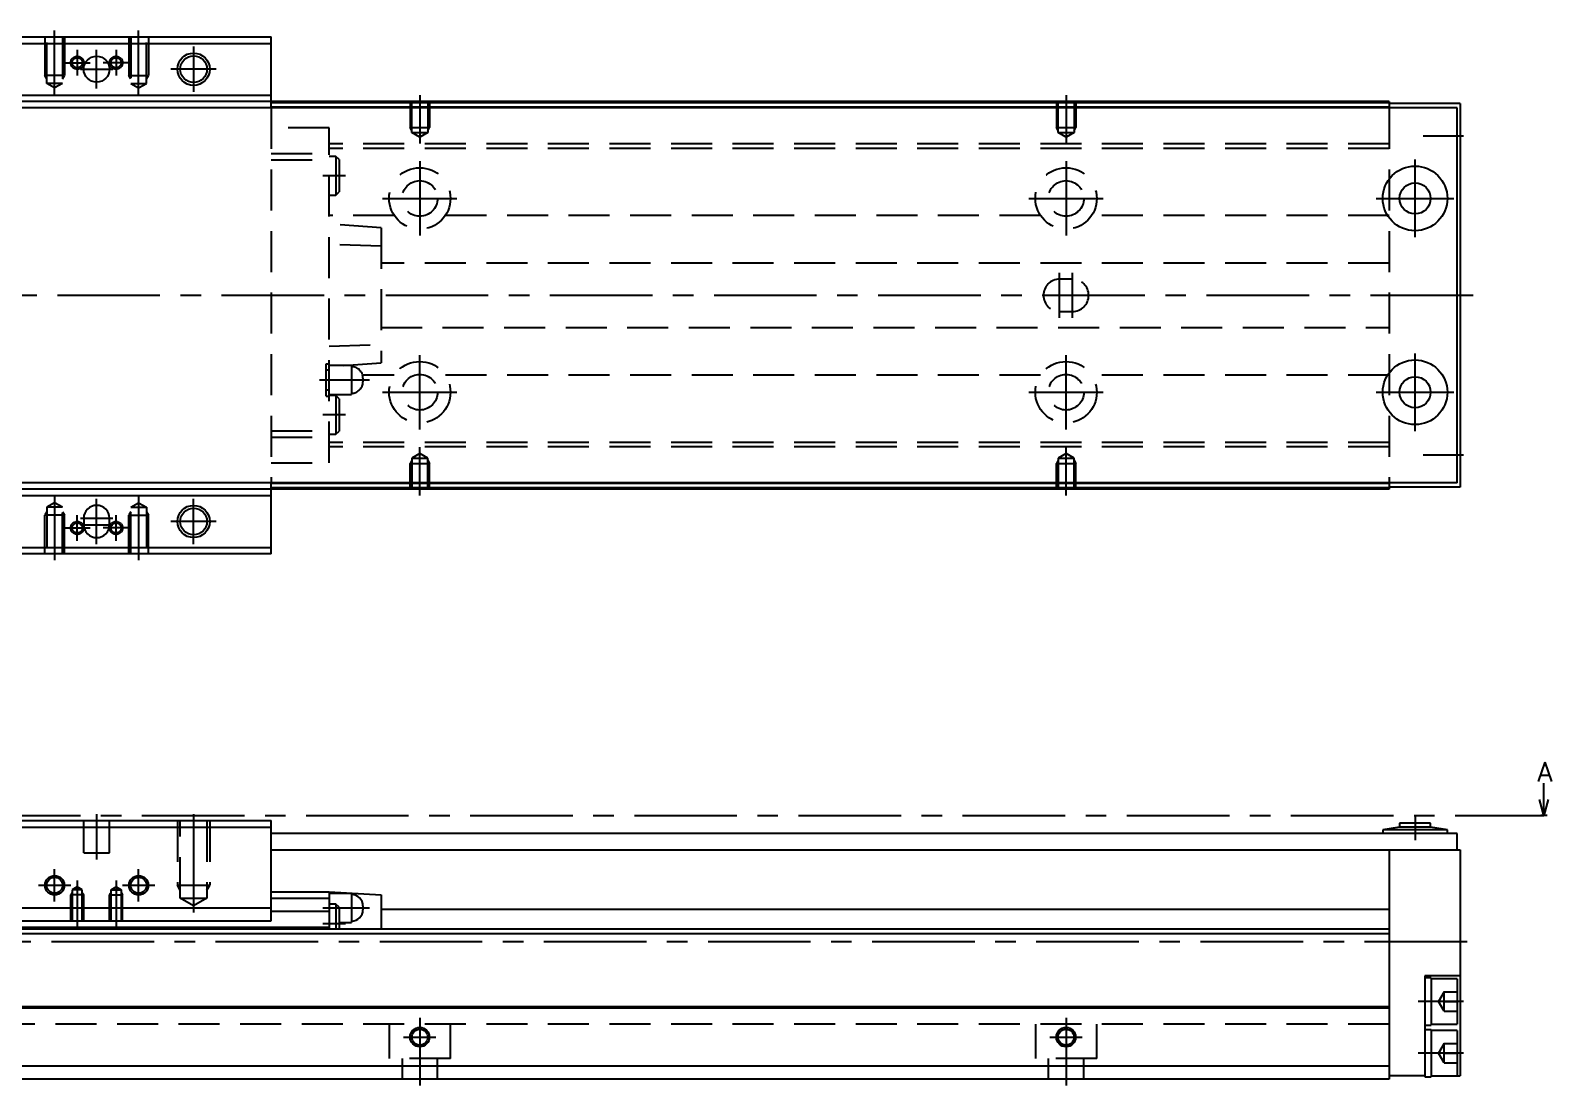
# Model space of a CAD drawing. Extents: x -2 to 720, y -8 to 279.
# Drawn here: x 484.5 to 719.9, y 9 to 172.3 of the extents above; entities that cross this region are included whole.
import ezdxf

# ---------------------------------------------------------------- set-up
doc = ezdxf.new("R2010")
doc.units = 0
doc.header["$LTSCALE"] = 0.5
doc.linetypes.add('CENTER', pattern=[50.8, 31.75, -6.35, 6.35, -6.35])
doc.linetypes.add('DASHED', pattern=[19.05, 12.7, -6.35])
for name, color, linetype in [('MSM_CENTER', 1, 'CENTER'), ('MSM_CONTINUOUS', 7, 'CONTINUOUS'), ('MSM_DASHED', 4, 'DASHED'), ('MSM_NARROW', 5, 'CONTINUOUS'), ('MSM_PART_NUMBER', 7, 'CONTINUOUS')]:
    doc.layers.add(name, color=color, linetype=linetype)
doc.styles.get("Standard").update_dxf_attribs({"font": 'txt.shx', "height": 3, "bigfont": 'bigfont.shx'})

msp = doc.modelspace()

# ---------------------------------------------------------------- linework, layer by layer
at = {"layer": 'MSM_CENTER'}
for p, q in [((488.26, 162.39), (488.26, 172.3)), ((501.26, 162.39), (501.26, 172.3)), ((509.76, 169.8), (509.76, 162.8)), ((489.76, 167.3), (493.76, 167.3)), ((491.76, 169.3), (491.76, 165.3)), ((494.76, 163.3), (494.76, 169.3)), ((499.76, 167.3), (495.76, 167.3)), ((497.76, 169.3), (497.76, 165.3)), ((492.26, 166.3), (497.26, 166.3)), ((513.26, 166.3), (506.26, 166.3)), ((544.76, 162.3), (544.76, 154.79)), ((644.76, 162.3), (644.76, 154.79)), ((700.01, 156), (706.26, 156)), ((544.76, 152.05), (544.76, 140.55)), ((644.76, 152.05), (644.76, 140.55)), ((698.76, 140.3), (698.76, 152.3)), ((533.26, 149.8), (529.76, 149.8)), ((539.01, 146.3), (550.51, 146.3)), ((639.01, 146.3), (650.51, 146.3)), ((692.76, 146.3), (704.76, 146.3)), ((643.76, 127.8), (643.76, 134.8)), ((645.76, 127.8), (645.76, 134.8)), ((707.76, 131.3), (256.26, 131.3)), ((544.76, 110.55), (544.76, 122.05)), ((644.76, 110.55), (644.76, 122.05)), ((698.76, 110.3), (698.76, 122.3)), ((529.26, 118.2), (536.96, 118.2)), ((539.01, 116.3), (550.51, 116.3)), ((639.01, 116.3), (650.51, 116.3)), ((692.76, 116.3), (704.76, 116.3)), ((533.26, 112.8), (529.76, 112.8)), ((544.76, 100.3), (544.76, 107.81)), ((644.76, 100.3), (644.76, 107.81)), ((700.01, 106.6), (706.26, 106.6)), ((488.26, 100.21), (488.26, 90.3)), ((494.76, 92.8), (494.76, 99.8)), ((501.26, 100.21), (501.26, 90.3)), ((509.76, 92.8), (509.76, 99.8)), ((491.76, 93.3), (491.76, 97.3)), ((492.26, 96.8), (497.26, 96.8)), ((497.76, 93.3), (497.76, 97.3)), ((489.76, 95.3), (493.76, 95.3)), ((492.26, 95.8), (497.26, 95.8)), ((499.76, 95.3), (495.76, 95.3)), ((513.26, 96.3), (506.26, 96.3)), ((247.76, 50.8), (718.71, 50.8)), ((494.76, 51), (494.76, 44)), ((509.76, 51), (509.76, 35.81)), ((698.76, 50.6), (698.76, 47)), ((488.26, 37.5), (488.26, 42.5)), ((501.26, 37.5), (501.26, 42.5)), ((491.76, 40.76), (491.76, 33.5)), ((497.76, 40.76), (497.76, 33.5)), ((485.76, 40), (490.76, 40)), ((498.76, 40), (503.76, 40)), ((529.76, 36.5), (536.96, 36.5)), ((529.76, 34.1), (533.26, 34.1)), ((233.76, 31.3), (707.76, 31.3)), ((706.26, 22), (699.26, 22)), ((544.76, 19.5), (544.76, 9)), ((644.76, 19.5), (644.76, 9)), ((542.26, 16.5), (547.26, 16.5)), ((642.26, 16.5), (647.26, 16.5)), ((706.26, 14), (699.26, 14))]:
    msp.add_line(p, q, dxfattribs=at)
at = {"layer": 'MSM_CONTINUOUS'}
for p, q in [((467.76, 171.3), (521.76, 171.3)), ((467.76, 170.3), (521.76, 170.3)), ((521.76, 160.3), (521.76, 171.3)), ((705.26, 160.3), (283.26, 160.3)), ((694.76, 161.3), (294.76, 161.3)), ((467.76, 162.3), (521.76, 162.3)), ((694.76, 161.1), (521.76, 161.1)), ((694.76, 160.4), (521.76, 160.4)), ((694.76, 161.3), (694.76, 160.3)), ((705.76, 161), (694.76, 161)), ((705.26, 102.3), (705.26, 160.3)), ((705.76, 161), (705.76, 101.6)), ((705.26, 102.3), (283.26, 102.3)), ((694.76, 101.3), (294.76, 101.3)), ((521.76, 91.3), (521.76, 102.3)), ((694.76, 102.2), (521.76, 102.2)), ((694.76, 101.5), (521.76, 101.5)), ((694.76, 102.3), (694.76, 101.3)), ((705.76, 101.6), (694.76, 101.6)), ((467.76, 100.3), (521.76, 100.3)), ((492.76, 96.8), (492.76, 95.8)), ((496.76, 95.8), (496.76, 96.8)), ((467.76, 92.3), (521.76, 92.3)), ((521.76, 91.3), (467.76, 91.3)), ((718.71, 50.8), (718.71, 55.8)), ((718.71, 50.8), (718.04, 53.3)), ((719.38, 53.3), (718.71, 50.8)), ((467.76, 50), (521.76, 50)), ((521.76, 34.5), (521.76, 50)), ((696.36, 49.6), (696.36, 49)), ((701.16, 49.6), (696.36, 49.6)), ((701.16, 49), (701.16, 49.6)), ((719.21, 50.8), (718.21, 50.8)), ((467.76, 49), (521.76, 49)), ((705.26, 48), (521.76, 48)), ((696.36, 49), (693.76, 48.6)), ((693.76, 48.6), (693.76, 48)), ((703.76, 48.6), (693.76, 48.6)), ((701.16, 49), (696.36, 49)), ((703.76, 48.6), (701.16, 49)), ((703.76, 48), (703.76, 48.6)), ((705.26, 45.5), (705.26, 48)), ((521.76, 45.5), (705.76, 45.5)), ((694.76, 45.5), (694.76, 10)), ((705.76, 45.5), (705.76, 10.5)), ((521.76, 39), (530.76, 39)), ((521.76, 38), (530.76, 38)), ((530.76, 39), (538.76, 38.5)), ((530.76, 39), (530.76, 33.2)), ((534.21, 38.75), (530.76, 38.75)), ((534.21, 38.75), (534.21, 34.25)), ((538.76, 38.5), (538.76, 33.2)), ((467.76, 36.5), (521.76, 36.5)), ((521.76, 36), (530.76, 36)), ((531.76, 37.1), (530.76, 37.1)), ((532.26, 36.6), (531.76, 37.1)), ((531.76, 37.1), (531.76, 33.2)), ((532.26, 36.6), (532.26, 33.2)), ((535.96, 36.8), (535.96, 36.2)), ((538.76, 36.3), (694.76, 36.3)), ((694.76, 33.2), (294.76, 33.2)), ((458.76, 33.5), (530.76, 33.5)), ((467.76, 34.5), (521.76, 34.5)), ((532.26, 34.25), (534.21, 34.25)), ((694.76, 32.5), (294.76, 32.5)), ((705.76, 26), (700.26, 26)), ((700.26, 26), (700.26, 10.35)), ((701.26, 25.65), (700.26, 25.65)), ((701.26, 25.65), (701.26, 18.35)), ((705.26, 25.5), (701.26, 25.5)), ((705.26, 25.5), (705.26, 18.5)), ((694.76, 21.2), (294.76, 21.2)), ((694.76, 21), (294.76, 21)), ((700.26, 18.35), (701.26, 18.35)), ((701.26, 17.65), (700.26, 17.65)), ((701.26, 18.5), (705.26, 18.5)), ((701.26, 17.65), (701.26, 10.35)), ((705.26, 17.5), (701.26, 17.5)), ((705.26, 17.5), (705.26, 10.5)), ((694.76, 12), (285.26, 12)), ((694.76, 10), (294.76, 10)), ((700.26, 10.5), (694.76, 10.5)), ((700.26, 10.35), (701.26, 10.35)), ((701.26, 10.5), (705.76, 10.5))]:
    msp.add_line(p, q, dxfattribs=at)
for centre, radius in [((494.76, 166.3), 2), ((509.76, 166.3), 2.07), ((698.76, 146.3), 5), ((698.76, 146.3), 2.4), ((698.76, 116.3), 5), ((698.76, 116.3), 2.4), ((509.76, 96.3), 2.07), ((488.26, 40), 1.23), ((501.26, 40), 1.23), ((544.76, 16.5), 1.23), ((644.76, 16.5), 1.23)]:
    msp.add_circle(centre, radius, dxfattribs=at)
for centre, radius, start, end in [((494.76, 96.8), 2, 0, 180), ((494.76, 95.8), 2, 180, 0), ((534.21, 36.8), 1.75, 0, 90), ((534.21, 36.2), 1.75, 270, 0)]:
    msp.add_arc(centre, radius, start, end, dxfattribs=at)
at = {"layer": 'MSM_DASHED'}
for p, q in [((486.76, 171.3), (486.76, 165.3)), ((487.03, 164.1), (487.03, 171.3)), ((489.49, 171.3), (489.49, 164.1)), ((489.76, 171.3), (489.76, 165.3)), ((499.76, 171.3), (499.76, 165.3)), ((500.03, 171.3), (500.03, 164.1)), ((502.49, 164.1), (502.49, 171.3)), ((502.76, 171.3), (502.76, 165.3)), ((489.76, 165.3), (486.76, 165.3)), ((487.03, 164.83), (486.76, 165.3)), ((489.49, 164.83), (489.76, 165.3)), ((499.76, 165.3), (502.76, 165.3)), ((500.03, 164.83), (499.76, 165.3)), ((502.49, 164.83), (502.76, 165.3)), ((489.49, 164.1), (487.03, 164.1)), ((488.26, 163.39), (487.03, 164.1)), ((489.49, 164.1), (488.26, 163.39)), ((500.03, 164.1), (502.49, 164.1)), ((500.03, 164.1), (501.26, 163.39)), ((501.26, 163.39), (502.49, 164.1)), ((521.76, 160.3), (521.76, 102.3)), ((543.26, 161.3), (543.26, 157.3)), ((543.53, 156.5), (543.53, 161.3)), ((545.99, 161.3), (545.99, 156.5)), ((546.26, 161.3), (546.26, 157.3)), ((643.26, 161.3), (643.26, 157.3)), ((643.53, 156.5), (643.53, 161.3)), ((645.99, 161.3), (645.99, 156.5)), ((646.26, 161.3), (646.26, 157.3)), ((694.76, 160.3), (694.76, 102.3)), ((530.76, 157.2), (521.76, 157.2)), ((530.76, 105.4), (530.76, 157.2)), ((543.53, 156.83), (543.26, 157.3)), ((543.26, 157.3), (546.26, 157.3)), ((543.53, 156.5), (545.99, 156.5)), ((544.76, 155.79), (543.53, 156.5)), ((545.99, 156.5), (544.76, 155.79)), ((545.99, 156.83), (546.26, 157.3)), ((643.53, 156.83), (643.26, 157.3)), ((643.26, 157.3), (646.26, 157.3)), ((643.53, 156.5), (645.99, 156.5)), ((644.76, 155.79), (643.53, 156.5)), ((645.99, 156.5), (644.76, 155.79)), ((645.99, 156.83), (646.26, 157.3)), ((521.76, 153.25), (530.76, 153.25)), ((694.76, 154.75), (530.76, 154.75)), ((694.76, 154.05), (530.76, 154.05)), ((521.76, 152.25), (530.76, 152.25)), ((531.76, 152.8), (530.76, 152.8)), ((531.76, 152.8), (531.76, 146.8)), ((532.26, 152.3), (531.76, 152.8)), ((532.26, 152.3), (532.26, 147.3)), ((530.76, 146.8), (531.76, 146.8)), ((531.76, 146.8), (532.26, 147.3)), ((540.81, 143.66), (530.76, 143.66)), ((640.81, 143.66), (548.71, 143.66)), ((694.76, 143.66), (648.71, 143.66)), ((538.76, 141.77), (530.76, 142.3)), ((538.76, 141.77), (538.76, 120.83)), ((538.76, 138.9), (530.76, 139.16)), ((694.76, 136.3), (538.76, 136.3)), ((645.76, 133.8), (643.76, 133.8)), ((643.76, 128.8), (645.76, 128.8)), ((538.76, 126.3), (694.76, 126.3)), ((530.76, 123.44), (538.76, 123.7)), ((530.26, 120.7), (530.76, 120.7)), ((530.26, 115.7), (530.26, 120.7)), ((534.21, 120.45), (530.76, 120.45)), ((533.02, 120.45), (538.76, 120.83)), ((534.21, 120.45), (534.21, 115.95)), ((530.76, 119.7), (530.26, 119.7)), ((540.81, 118.94), (535.9, 118.94)), ((535.96, 118.5), (535.96, 117.9)), ((640.81, 118.94), (548.71, 118.94)), ((694.76, 118.94), (648.71, 118.94)), ((530.26, 116.7), (530.76, 116.7)), ((530.26, 115.7), (530.76, 115.7)), ((530.76, 115.95), (534.21, 115.95)), ((531.76, 115.8), (530.76, 115.8)), ((532.26, 115.3), (531.76, 115.8)), ((531.76, 115.8), (531.76, 109.8)), ((532.26, 115.3), (532.26, 110.3)), ((521.76, 110.35), (530.76, 110.35)), ((521.76, 109.35), (530.76, 109.35)), ((530.76, 109.8), (531.76, 109.8)), ((694.76, 108.55), (530.76, 108.55)), ((531.76, 109.8), (532.26, 110.3)), ((694.76, 107.85), (530.76, 107.85)), ((544.76, 106.81), (543.53, 106.1)), ((543.53, 106.1), (543.53, 101.3)), ((543.53, 106.1), (545.99, 106.1)), ((545.99, 106.1), (544.76, 106.81)), ((545.99, 101.3), (545.99, 106.1)), ((644.76, 106.81), (643.53, 106.1)), ((643.53, 106.1), (643.53, 101.3)), ((643.53, 106.1), (645.99, 106.1)), ((645.99, 106.1), (644.76, 106.81)), ((645.99, 101.3), (645.99, 106.1)), ((521.76, 105.4), (530.76, 105.4)), ((543.53, 105.77), (543.26, 105.3)), ((543.26, 101.3), (543.26, 105.3)), ((543.26, 105.3), (546.26, 105.3)), ((545.99, 105.77), (546.26, 105.3)), ((546.26, 101.3), (546.26, 105.3)), ((643.53, 105.77), (643.26, 105.3)), ((643.26, 101.3), (643.26, 105.3)), ((643.26, 105.3), (646.26, 105.3)), ((645.99, 105.77), (646.26, 105.3)), ((646.26, 101.3), (646.26, 105.3)), ((488.26, 99.21), (487.03, 98.5)), ((489.49, 98.5), (488.26, 99.21)), ((500.03, 98.5), (501.26, 99.21)), ((501.26, 99.21), (502.49, 98.5)), ((487.03, 97.77), (486.76, 97.3)), ((489.76, 97.3), (486.76, 97.3)), ((486.76, 91.3), (486.76, 97.3)), ((487.03, 98.5), (487.03, 91.3)), ((489.49, 98.5), (487.03, 98.5)), ((489.49, 91.3), (489.49, 98.5)), ((489.49, 97.77), (489.76, 97.3)), ((489.76, 91.3), (489.76, 97.3)), ((500.03, 97.77), (499.76, 97.3)), ((499.76, 91.3), (499.76, 97.3)), ((499.76, 97.3), (502.76, 97.3)), ((500.03, 91.3), (500.03, 98.5)), ((500.03, 98.5), (502.49, 98.5)), ((502.49, 98.5), (502.49, 91.3)), ((502.49, 97.77), (502.76, 97.3)), ((502.76, 91.3), (502.76, 97.3)), ((492.76, 45), (492.76, 50)), ((496.76, 45), (496.76, 50)), ((507.26, 50), (507.26, 40)), ((507.69, 38), (507.69, 50)), ((511.83, 50), (511.83, 38)), ((512.26, 50), (512.26, 40)), ((492.76, 45), (496.76, 45)), ((490.98, 38.87), (490.76, 38.5)), ((492.76, 38.5), (490.76, 38.5)), ((490.76, 34.5), (490.76, 38.5)), ((491.76, 39.76), (490.98, 39.31)), ((492.54, 39.31), (490.98, 39.31)), ((490.98, 39.31), (490.98, 34.5)), ((492.54, 39.31), (491.76, 39.76)), ((492.54, 34.5), (492.54, 39.31)), ((492.54, 38.87), (492.76, 38.5)), ((492.76, 34.5), (492.76, 38.5)), ((496.98, 38.87), (496.76, 38.5)), ((496.76, 34.5), (496.76, 38.5)), ((496.76, 38.5), (498.76, 38.5)), ((496.98, 39.31), (497.76, 39.76)), ((496.98, 39.31), (498.54, 39.31)), ((496.98, 34.5), (496.98, 39.31)), ((497.76, 39.76), (498.54, 39.31)), ((498.54, 39.31), (498.54, 34.5)), ((498.54, 38.87), (498.76, 38.5)), ((498.76, 34.5), (498.76, 38.5)), ((507.26, 40), (512.26, 40)), ((507.69, 39.25), (507.26, 40)), ((507.69, 38), (511.83, 38)), ((509.76, 36.81), (507.69, 38)), ((511.83, 38), (509.76, 36.81)), ((511.83, 39.25), (512.26, 40)), ((703.26, 23.5), (702.4, 22)), ((703.26, 20.5), (702.4, 22)), ((703.26, 20.5), (703.26, 23.5)), ((703.26, 23.5), (705.26, 23.5)), ((703.26, 22), (705.26, 22)), ((703.26, 20.5), (705.26, 20.5)), ((694.76, 18.5), (294.76, 18.5)), ((540.01, 18.5), (540.01, 13.2)), ((549.51, 13.2), (549.51, 18.5)), ((640.01, 18.5), (640.01, 13.2)), ((649.51, 13.2), (649.51, 18.5)), ((703.26, 15.5), (702.4, 14)), ((703.26, 12.5), (703.26, 15.5)), ((703.26, 15.5), (705.26, 15.5)), ((549.51, 13.2), (540.01, 13.2)), ((542.01, 13.2), (542.01, 10)), ((547.51, 10), (547.51, 13.2)), ((649.51, 13.2), (640.01, 13.2)), ((642.01, 13.2), (642.01, 10)), ((647.51, 10), (647.51, 13.2)), ((703.26, 12.5), (702.4, 14)), ((703.26, 14), (705.26, 14)), ((703.26, 12.5), (705.26, 12.5))]:
    msp.add_line(p, q, dxfattribs=at)
for centre, radius in [((491.76, 167.3), 1), ((491.76, 167.3), 0.784), ((497.76, 167.3), 1), ((497.76, 167.3), 0.784), ((544.76, 146.3), 4.75), ((644.76, 146.3), 4.75), ((544.76, 146.3), 2.75), ((644.76, 146.3), 2.75), ((544.76, 116.3), 4.75), ((644.76, 116.3), 4.75), ((544.76, 116.3), 2.75), ((644.76, 116.3), 2.75), ((491.76, 95.3), 1), ((491.76, 95.3), 0.784), ((497.76, 95.3), 1), ((497.76, 95.3), 0.784)]:
    msp.add_circle(centre, radius, dxfattribs=at)
for centre, radius, start, end in [((643.76, 131.3), 2.5, 90, 270), ((645.76, 131.3), 2.5, 270, 90), ((534.21, 118.5), 1.75, 0, 90), ((534.21, 117.9), 1.75, 270, 0)]:
    msp.add_arc(centre, radius, start, end, dxfattribs=at)
at = {"layer": 'MSM_NARROW'}
for centre, radius in [((509.76, 166.3), 2.5), ((509.76, 96.3), 2.5), ((488.26, 40), 1.5), ((501.26, 40), 1.5), ((544.76, 16.5), 1.5), ((644.76, 16.5), 1.5)]:
    msp.add_circle(centre, radius, dxfattribs=at)

# ---------------------------------------------------------------- texts
at = {"layer": 'MSM_PART_NUMBER'}
msp.add_text('A', height=3, dxfattribs=at).set_placement((717.7, 56.05))

doc.saveas('drawing.dxf')
